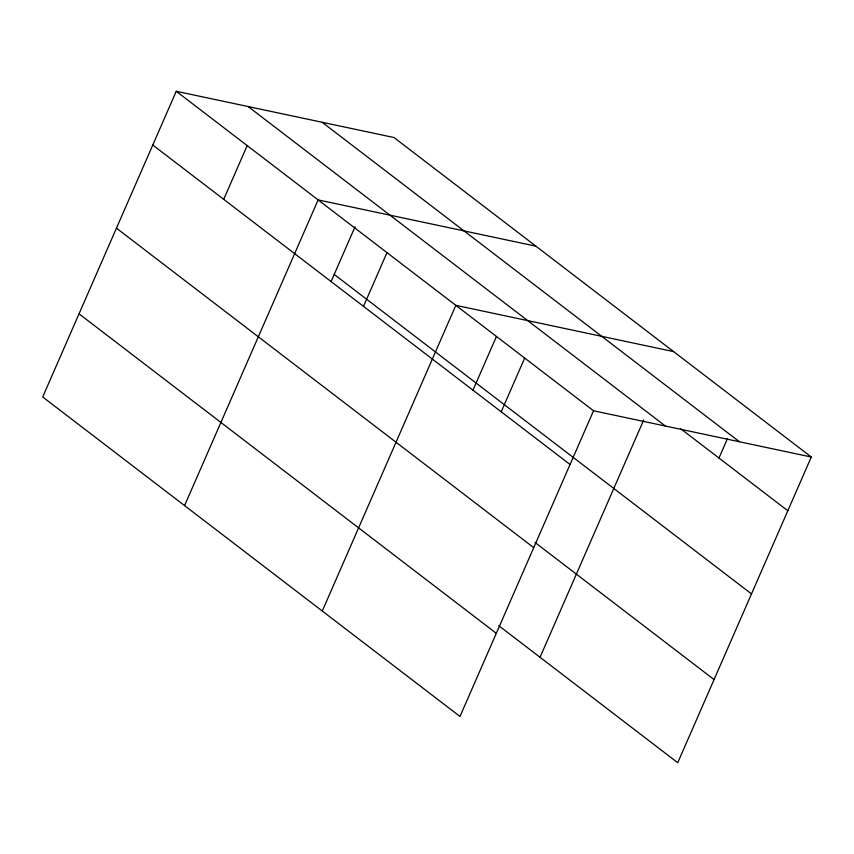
<?xml version="1.0" encoding="UTF-8"?>
<svg xmlns="http://www.w3.org/2000/svg" width="854" height="854" viewBox="0 0 854 854"><rect width="100%" height="100%" fill="white"/><g stroke="black" fill="none" stroke-linecap="round" stroke-linejoin="round"><path stroke-width="1.28" d="M176.255 91.282L42.7 396.971L459.986 716.463L593.53 410.774L176.255 91.282L394.014 137.537L811.3 457.029L677.745 762.718L498.736 625.662M223.716 199.334L247.19 145.596M184.571 505.6L318.126 199.911L535.896 246.165M331.053 281.66L355.05 226.737M363.505 306.362L386.979 252.624M322.278 611.026L455.833 305.337L673.592 351.602M472.924 390.289L496.387 336.583M501.202 411.799L524.687 358.061M540.048 657.292L643.702 420.008M718.972 458.054L727.512 438.508M593.53 410.774L811.3 457.029M322.15 122.271L739.436 441.764M680.841 428.857L787.826 510.767M248.119 106.547L665.394 426.039M334.213 274.422L751.499 593.914M152.77 145.02L570.056 464.512M535.063 542.514L714.072 679.581M116.454 228.167L533.729 547.66M79.027 313.824L496.302 633.316"/></g></svg>
